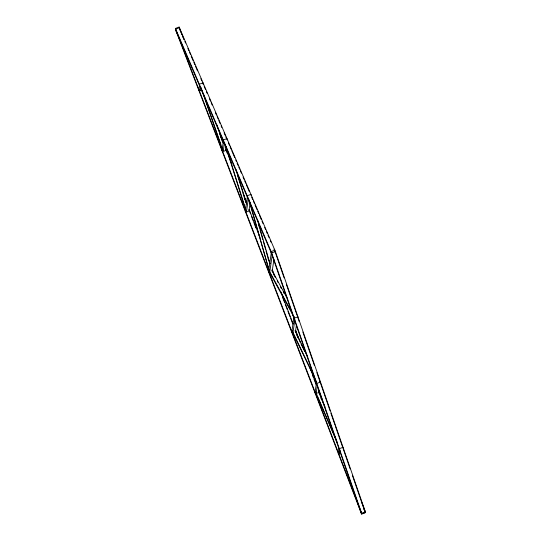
<?xml version="1.0" encoding="UTF-8"?>
<svg xmlns="http://www.w3.org/2000/svg" width="541" height="541" viewBox="0 0 541 541"><rect width="100%" height="100%" fill="white"/><g stroke="black" fill="none" stroke-linecap="round" stroke-linejoin="round"><path stroke-width="0.81" d="M182.412 35.564L179.389 27.706L175.656 29.079L175.555 29.802L361.51 513.95L365.243 512.577L365.351 511.86L361.726 502.427M198.797 90.32L198.905 89.596M199.487 85.356L199.027 88.514L199.724 90.327M199.954 90.935L200.528 86.986M222.04 150.838L222.148 150.121M223.534 140.349L222.27 149.032L223.196 151.453L224.468 142.77M226.233 146.604L225.658 150.547L223.812 151.23M245.289 211.355L245.391 210.638M247.467 196.173L245.513 209.55L246.446 211.971L248.393 198.594M250.118 202.713L248.901 211.071L247.054 211.747M271.284 252.769L268.755 270.067L269.689 272.488L272.333 254.365M268.532 271.873L268.64 271.156M272.143 271.589L273.949 259.234M291.775 332.397L291.883 331.674M294.074 316.377L292.005 330.592L292.931 333.013L294.886 319.636M295.386 332.106L296.488 324.58M316.512 382.426L315.247 391.109L316.174 393.53L317.33 385.632M315.024 392.915L315.126 392.191M318.98 390.257L318.635 392.624L317.405 393.077M338.267 453.432L338.368 452.709M338.95 448.469L338.49 451.627L339.423 454.048L339.998 450.098M361.51 513.95L361.618 513.233L175.656 29.079M175.392 28.423L271.136 251.551L271.562 253.587L175.818 30.458L175.392 28.423L179.125 27.05L274.869 250.179L275.295 252.214L273.962 249.11M203.064 82.834L199.331 84.207L199.757 86.242M200.569 90.712L201.8 90.259M271.136 251.551L274.869 250.179M271.663 252.918L275.396 251.545L365.608 512.564L361.875 513.936L361.253 513.24L271.041 252.221L271.663 252.918L361.875 513.936M343.055 447.312L339.322 448.685L338.7 447.989M361.618 513.233L365.351 511.86M222.527 150.013L222.939 150.472L203.409 93.972M275.396 251.545L274.774 250.848L284.12 277.905M293.594 317.472L294.216 318.176L297.949 316.803L297.327 316.1L299.247 321.672M319.88 381.358L320.502 382.054L316.769 383.427L316.147 382.73M364.986 511.867L365.608 512.564M271.744 270.033L287.014 297.963M277.235 281.016L278.04 282.483M280.454 286.892L281.259 288.367M283.268 292.039L284.072 293.513M292.6 313.564L268.891 270.196L269.56 272.36L294.074 317.202M295.021 330.707L307.701 356.979M296.272 334.088L298.084 337.841M300.979 343.846L304.603 351.352M314.659 377.402L292.208 330.855L292.728 332.742M293.459 334.243L316.269 381.533M180.883 32.183L181.877 34.509M182.547 36.058L183.872 39.155M184.873 41.481L185.536 43.03M187.862 48.453L188.863 50.78M189.526 52.328L190.527 54.655M191.189 56.203L193.184 60.849M193.847 62.398L194.848 64.724M195.511 66.273L197.506 70.918M200.826 78.668L201.827 80.994M202.49 82.543L203.49 84.869L203.206 83.51M204.153 86.418L205.485 89.515M206.479 91.842L207.149 93.39M209.475 98.814L210.469 101.14M211.132 102.689L212.133 105.008M215.453 112.758L216.454 115.084M217.117 116.633L218.118 118.959M218.78 120.508L220.113 123.605M221.107 125.931L221.776 127.48M224.102 132.903L225.097 135.223M225.759 136.778L226.76 139.098M228.424 142.973L229.418 145.299M230.081 146.848L231.081 149.174M231.744 150.723L234.74 157.695M235.734 160.014L236.403 161.57M237.066 163.118L238.06 165.438M238.73 166.993L239.724 169.313M240.387 170.861L241.387 173.188M243.051 177.063L244.045 179.389M244.708 180.937L245.709 183.257M246.371 184.812L249.367 191.785M251.693 197.208L252.688 199.528M253.357 201.076L254.351 203.402M255.014 204.951L257.009 209.604M257.678 211.152L258.672 213.472M259.335 215.027L261.33 219.673M262 221.222L262.994 223.548M264.657 227.423L265.658 229.742M266.321 231.291L267.315 233.617M267.984 235.166L268.978 237.492M270.311 240.589L270.973 242.138M318.358 391.522L325.006 407.015M320.969 398.284L321.631 399.833M315.572 391.65L336.847 441.233M317.844 397.635L337.462 443.343M271.758 251.727L272.218 252.938M183.014 37.14L183.92 39.5M219.842 133.025L223.771 143.243M225.881 148.748L231.92 164.464M243.085 193.543L246.71 202.976M249.124 209.266L259.991 237.56M268.147 258.781L269.952 263.494M272.373 269.783L275.389 277.641M280.82 291.788L293.202 324.012M300.14 342.088L295.616 330.301L298.531 338.882M309.499 366.453L316.444 384.529M318.859 390.818L322.179 399.468M179.287 28.43L180.194 30.783M220.944 136.887L221.851 139.247M225.773 149.465L227.288 153.394M244.194 197.411L246.304 202.909M249.022 209.982L250.53 213.911M251.437 216.272L253.249 220.985M253.851 222.561L255.961 228.059M272.265 270.5L274.375 276.005M282.53 297.225L284.64 302.723M285.249 304.299L287.359 309.797M287.961 311.373L290.077 316.87M290.679 318.446L292.796 323.951M312.414 375.035L313.32 377.395M313.922 378.964L316.039 384.468M363.735 508.648L365.243 512.577M286.324 284.268L297.05 315.308M302.825 332.018L314.375 365.439M316.85 372.6L330.057 410.802M330.882 413.189L335.007 425.125M335.555 426.721L342.433 446.616M342.703 447.407L350.135 468.898M352.333 475.262L364.708 511.069M216.867 124.897L223.196 143.203M219.484 133.194L222.513 141.945M200.799 87.148L220.606 144.44M235.937 169.401L246.743 203.991M237.31 174.696L246.108 202.848M226.192 146.969L246.297 211.335M225.056 144.224L245.661 210.192M257.563 219.984L269.986 263.846M258.415 224.109L259.565 228.174M260.025 229.797L262.784 239.548M263.244 241.171L265.55 249.293M266.01 250.916L268.769 260.661M249.354 200.576L269.601 272.055L248.366 198.209M251.22 195.754L250.929 194.395L247.196 195.768L247.629 197.803M227.281 139.97L226.997 138.611L223.264 139.984L223.69 142.019M179.125 27.05L179.551 29.086"/></g></svg>
